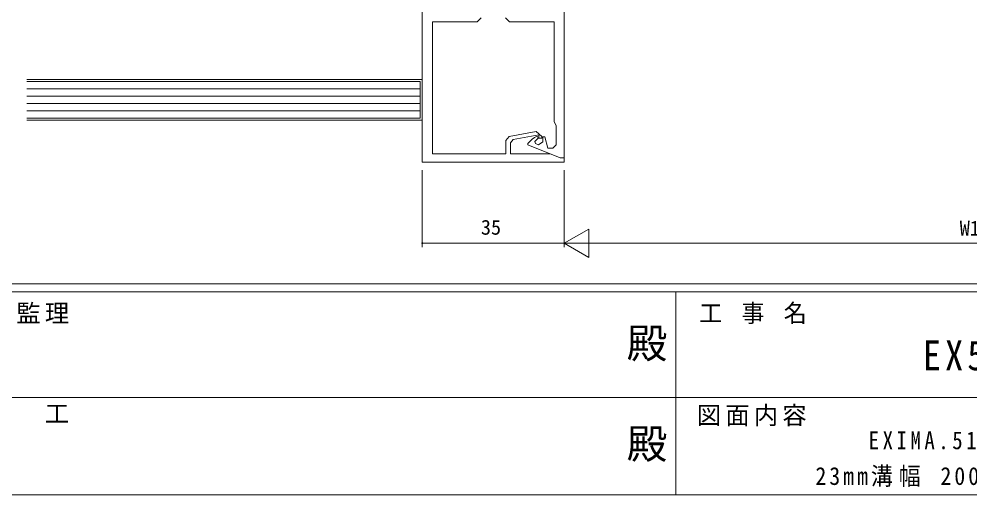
# Model space of a CAD drawing. Units: millimetres, scale not verified. Extents: x -594 to 539, y -420 to 386.
# Drawn here: x -201.9 to 32.5, y -420 to -302.8 of the extents above; entities that cross this region are included whole.
import ezdxf
from ezdxf.enums import TextEntityAlignment as Align

# ---------------------------------------------------------------- set-up
doc = ezdxf.new("R2010")
doc.units = ezdxf.units.MM
doc.header["$LTSCALE"] = 2
for name, color, linetype, lineweight in [('0-1_USER1', 7, 'Continuous', 9), ('0-3_YKK_11', 7, 'Continuous', 9), ('0-5_YSS_K', 3, 'Continuous', 9), ('0-7_YKK_D', 6, 'Continuous', 9)]:
    doc.layers.add(name, color=color, linetype=linetype, lineweight=lineweight)
doc.layers.add('0-2_YKK_ZWAK', color=7, linetype='Continuous')
doc.styles.add('ＭＳ ゴシック', font='')
doc.styles.get('ＭＳ ゴシック').set_extended_font_data('MS Gothic')

msp = doc.modelspace()

# ---------------------------------------------------------------- linework, layer by layer
at = {"layer": '0-1_USER1'}
for p, q in [((510, -368), (-590, -368)), ((456, -370), (-590, -370)), ((-40, -370), (-40, -420)), ((-222, -395.999), (-38, -395.999)), ((-38, -395.999), (146, -395.999)), ((-590, -420), (456, -420))]:
    msp.add_line(p, q, dxfattribs=at)
at = {"layer": '0-3_YKK_11'}
for points in [[(-102.5, -181), (-102.5, -338), (-67.5, -338), (-67.5, -337), (-68.5, -337), (-70.975, -336), (-80.8, -336), (-80.8, -333.23), (-80.139, -332.443), (-73.8, -331.325), (-73.8, -332.1), (-73, -332.1), (-73, -331.7), (-74.408, -330.518), (-81.074, -331.693), (-81.9, -332.678), (-81.9, -336), (-100, -336), (-100, -303.5), (-89, -303.5), (-88, -302.5)], [(-67.5, -337), (-67.5, -181)], [(-82, -302.5), (-81, -303.5), (-70, -303.5), (-70, -328.134), (-69.5, -329), (-69.5, -333.8), (-70.3, -334.6), (-71.55, -334.6), (-72.3, -331.8), (-72.8, -331.8), (-72.8, -332.998), (-73.9, -333.74), (-74.636, -333.442), (-74.743, -332.916), (-73.924, -332.097), (-74.155, -331.601), (-74.859, -331.93), (-75.428, -332.328), (-76.5, -333.4), (-76.5, -333.768), (-68.5, -337), (-67.5, -337)]]:
    msp.add_lwpolyline(points, dxfattribs=at)
at = {"layer": '0-5_YSS_K'}
for p, q in [((-102.5, -317.7), (-200, -317.7)), ((-103, -318.2), (-200, -318.2)), ((-103, -327.2), (-103, -318.2)), ((-102.5, -327.7), (-102.5, -317.7)), ((-103, -320), (-200, -320)), ((-103, -321.8), (-200, -321.8)), ((-103, -323.6), (-200, -323.6)), ((-103, -325.4), (-200, -325.4)), ((-200, -327.2), (-103, -327.2)), ((-200, -327.7), (-102.5, -327.7))]:
    msp.add_line(p, q, dxfattribs=at)
at = {"layer": '0-7_YKK_D'}
for p, q in [((-102.5, -340), (-102.5, -359)), ((-67.5, -340), (-67.5, -359)), ((-67.5, -340), (-67.5, -359)), ((-67.5, -358), (-61.438, -354.5)), ((-61.438, -361.5), (-61.438, -354.5)), ((-67.5, -358), (-102.5, -358)), ((-67.5, -358), (-55.376, -358)), ((-67.5, -358), (-61.438, -361.5)), ((-60.5, -358), (125.5, -358))]:
    msp.add_line(p, q, dxfattribs=at)
for start, end in [(359.99998, 179.99998), (179.99998, 359.99998)]:
    msp.add_arc((-102.5, -358), 0.106, start, end, dxfattribs=at)

# ---------------------------------------------------------------- texts
at = {"layer": '0-1_USER1', "color": 3, "style": 'ＭＳ ゴシック'}
for p in [(-52.117, -388.509), (-52.117, -413.254)]:
    msp.add_text('殿', height=7.331, dxfattribs=at).set_placement(p, align=Align.BOTTOM_LEFT)
at = {"layer": '0-1_USER1', "char_height": 4.399, "attachment_point": 7, "style": 'ＭＳ ゴシック'}
for s, insert in [('\\T1.17;設計監理', (-216.615, -377.904)), ('\\T1.22;\\W0.95;工\\~事\\~名', (-34.268, -377.904)), ('\\T1.17;施\u3000\u3000工', (-216.615, -402.649)), ('\\T1.17;図面内容', (-34.832, -403.069))]:
    msp.add_mtext(s, dxfattribs=dict(at, insert=insert))
at = {"layer": '0-2_YKK_ZWAK', "color": 3, "insert": (20.865, -389.391), "char_height": 7.331, "attachment_point": 7, "style": 'ＭＳ ゴシック'}
msp.add_mtext('\\T1.22;\\W0.9;EX51E004', dxfattribs=at)
at = {"layer": '0-2_YKK_ZWAK', "char_height": 4.399, "attachment_point": 7, "style": 'ＭＳ ゴシック'}
for s, insert in [('\\T1.35;\\W0.85;EXIMA.51e\\~ALC枠\\~FIX窓', (7.539, -409.213)), ('\\T1.27;\\W0.9;23mm溝幅\\~200見込\\~外装:ALC板', (-5.604, -418.035))]:
    msp.add_mtext(s, dxfattribs=dict(at, insert=insert))
at = {"layer": '0-7_YKK_D', "color": 4, "style": 'ＭＳ ゴシック'}
for s, p in [('35', (-88.07, -357)), ('W1', (29.966, -357.2))]:
    msp.add_text(s, height=3.666, dxfattribs=at).set_placement(p, align=Align.BOTTOM_LEFT)

doc.saveas('drawing.dxf')
